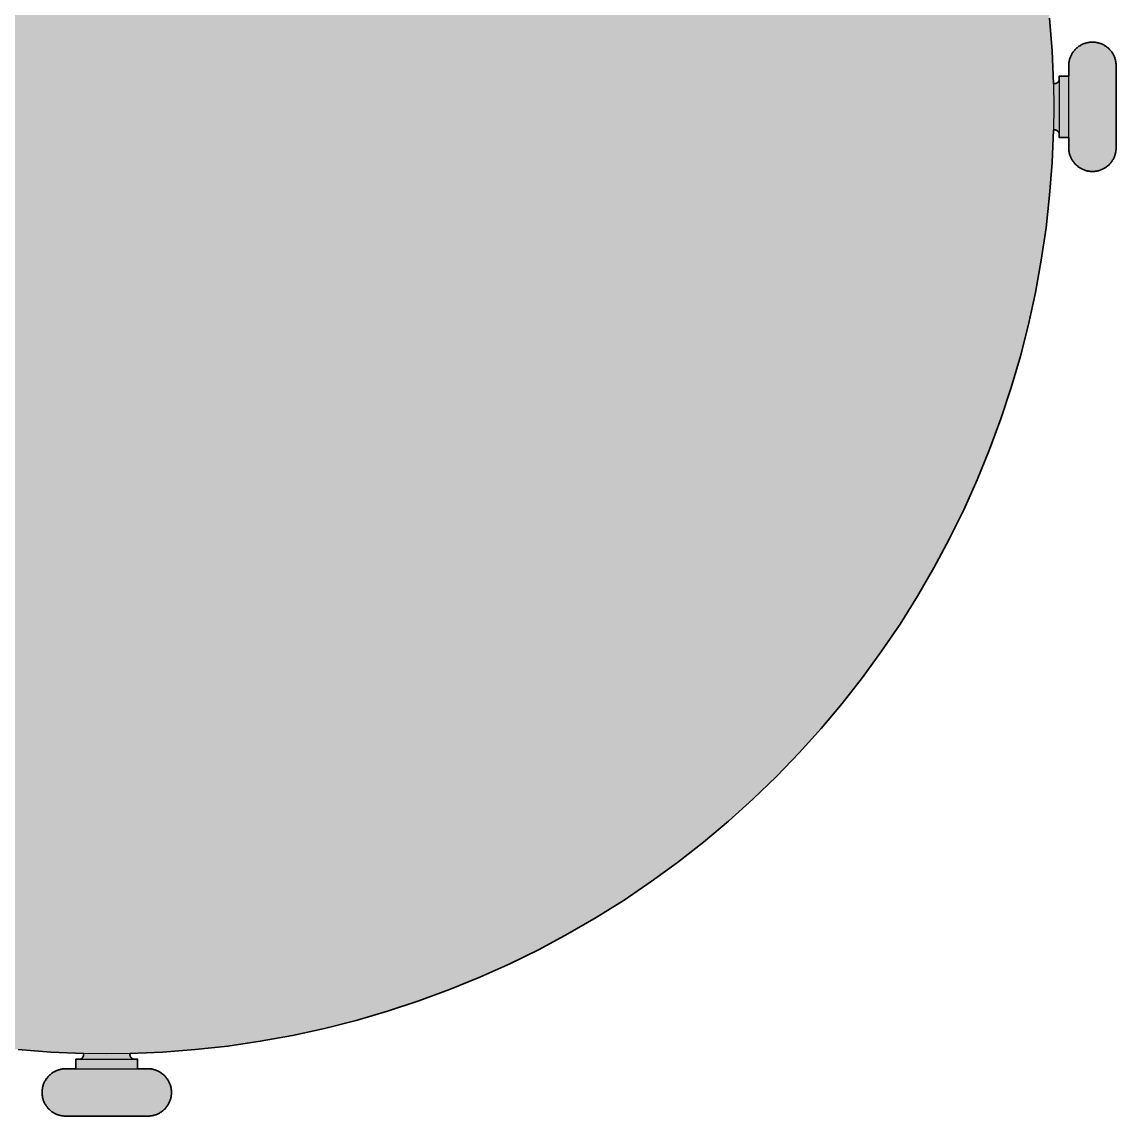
# Model space of a CAD drawing. Header units: millimetres. Extents: x 0 to 3114, y -272 to 1007.
# Drawn here: x 2420 to 3114, y -272 to 421 of the extents above; entities that cross this region are included whole.
import ezdxf

# ---------------------------------------------------------------- set-up
doc = ezdxf.new("R2010")
doc.units = ezdxf.units.MM
doc.layers.add('Blocks', color=7, linetype='Continuous')
doc.layers.add('Blocks$Fill', color=7, linetype='Continuous', true_color=0xffffff)
doc.layers.add('Blocks$Inner', color=7, linetype='Continuous', lineweight=25, true_color=0x007f00)
doc.layers.add('Blocks$Outline', color=7, linetype='Continuous', lineweight=35, true_color=0xff3f3f)

# ---------------------------------------------------------------- blocks, each defined once
blk = doc.blocks.new('Rey Dining Table Top')
at = {"layer": 'Blocks$Fill'}
blk.add_hatch(color=256, dxfattribs=at).paths.add_polyline_path([(30, 6.5), (29.99, -0.52), (29.96, -1.03), (29.92, -1.55), (29.86, -2.06), (29.78, -2.58), (29.68, -3.08), (29.56, -3.59), (29.43, -4.09), (29.28, -4.59), (29.11, -5.08), (28.93, -5.56), (28.73, -6.04), (28.51, -6.51), (28.28, -6.97), (28.03, -7.43), (27.77, -7.87), (27.49, -8.31), (27.2, -8.73), (26.89, -9.15), (26.56, -9.55), (26.23, -9.95), (25.88, -10.33), (25.51, -10.7), (25.14, -11.05), (24.75, -11.4), (24.35, -11.73), (23.94, -12.04), (23.52, -12.34), (23.09, -12.63), (22.65, -12.9), (22.2, -13.16), (21.74, -13.4), (21.27, -13.62), (20.8, -13.83), (20.32, -14.03), (19.83, -14.2), (19.34, -14.36), (18.84, -14.5), (18.34, -14.62), (17.83, -14.73), (17.32, -14.82), (16.81, -14.89), (16.29, -14.94), (15.78, -14.98), (15.26, -15), (14.74, -15), (14.22, -14.98), (13.71, -14.94), (13.19, -14.89), (12.68, -14.82), (12.17, -14.73), (11.66, -14.62), (11.16, -14.5), (10.66, -14.36), (10.17, -14.2), (9.68, -14.03), (9.2, -13.83), (8.73, -13.62), (8.26, -13.4), (7.8, -13.16), (7.35, -12.9), (6.91, -12.63), (6.48, -12.34), (6.06, -12.04), (5.65, -11.73), (5.25, -11.4), (4.86, -11.05), (4.49, -10.7), (4.12, -10.33), (3.77, -9.95), (3.44, -9.55), (3.11, -9.15), (2.8, -8.73), (2.51, -8.31), (2.23, -7.87), (1.97, -7.43), (1.72, -6.97), (1.49, -6.51), (1.27, -6.04), (1.07, -5.56), (0.89, -5.08), (0.72, -4.59), (0.57, -4.09), (0.44, -3.59), (0.32, -3.08), (0.22, -2.58), (0.14, -2.06), (0.08, -1.55), (0.04, -1.03), (0.01, -0.52), (0, 0), (0.01, 52.52), (0.04, 53.03), (0.08, 53.55), (0.14, 54.06), (0.22, 54.58), (0.32, 55.08), (0.44, 55.59), (0.57, 56.09), (0.72, 56.59), (0.89, 57.08), (1.07, 57.56), (1.27, 58.04), (1.49, 58.51), (1.72, 58.97), (1.97, 59.43), (2.23, 59.87), (2.51, 60.31), (2.8, 60.73), (3.11, 61.15), (3.44, 61.55), (3.77, 61.95), (4.12, 62.33), (4.49, 62.7), (4.86, 63.05), (5.25, 63.4), (5.65, 63.73), (6.06, 64.04), (6.48, 64.34), (6.91, 64.63), (7.35, 64.9), (7.8, 65.16), (8.26, 65.4), (8.73, 65.62), (9.2, 65.83), (9.68, 66.03), (10.17, 66.2), (10.66, 66.36), (11.16, 66.5), (11.66, 66.62), (12.17, 66.73), (12.68, 66.82), (13.19, 66.89), (13.71, 66.94), (14.22, 66.98), (14.74, 67), (15.26, 67), (15.78, 66.98), (16.29, 66.94), (16.81, 66.89), (17.32, 66.82), (17.83, 66.73), (18.34, 66.62), (18.84, 66.5), (19.34, 66.36), (19.83, 66.2), (20.32, 66.03), (20.8, 65.83), (21.27, 65.62), (21.74, 65.4), (22.2, 65.16), (22.65, 64.9), (23.09, 64.63), (23.52, 64.34), (23.94, 64.04), (24.35, 63.73), (24.75, 63.4), (25.14, 63.05), (25.51, 62.7), (25.88, 62.33), (26.23, 61.95), (26.56, 61.55), (26.89, 61.15), (27.2, 60.73), (27.49, 60.31), (27.77, 59.87), (28.03, 59.43), (28.28, 58.97), (28.51, 58.51), (28.73, 58.04), (28.93, 57.56), (29.11, 57.08), (29.28, 56.59), (29.43, 56.09), (29.56, 55.59), (29.68, 55.08), (29.78, 54.58), (29.86, 54.06), (29.92, 53.55), (29.96, 53.03), (29.99, 52.52), (30, 52), (30, 45.5), (36, 45.5), (36, 43.56), (36.02, 43.29), (36.04, 43.19), (36.06, 43.09), (36.08, 42.99), (36.1, 42.89), (36.13, 42.79), (36.16, 42.69), (36.2, 42.59), (36.24, 42.5), (36.28, 42.4), (36.33, 42.31), (36.37, 42.22), (36.42, 42.13), (36.48, 42.04), (36.54, 41.96), (36.6, 41.87), (36.66, 41.79), (36.73, 41.71), (36.79, 41.64), (36.87, 41.56), (36.94, 41.49), (37.02, 41.42), (37.09, 41.35), (37.18, 41.29), (37.26, 41.23), (37.34, 41.17), (37.43, 41.11), (37.52, 41.06), (37.61, 41.01), (37.7, 40.96), (37.8, 40.92), (37.89, 40.88), (37.99, 40.84), (38.09, 40.81), (38.18, 40.78), (38.28, 40.75), (38.39, 40.73), (38.49, 40.71), (38.59, 40.69), (38.69, 40.68), (38.79, 40.67), (39.68, 40.61), (42.12, 82.04), (44.42, 102.67), (47.43, 123.21), (51.14, 143.63), (55.56, 163.9), (60.68, 184.02), (66.49, 203.94), (72.99, 223.65), (80.17, 243.13), (88.01, 262.34), (96.51, 281.28), (105.67, 299.9), (115.46, 318.2), (125.88, 336.15), (136.91, 353.73), (148.55, 370.92), (160.77, 387.69), (173.57, 404.03), (186.92, 419.92), (200.82, 435.34), (215.24, 450.26), (230.16, 464.68), (245.58, 478.58), (261.47, 491.93), (277.81, 504.73), (294.58, 516.95), (311.77, 528.59), (329.35, 539.62), (347.3, 550.04), (365.6, 559.83), (384.22, 568.99), (403.16, 577.49), (422.37, 585.33), (441.85, 592.51), (461.56, 599.01), (481.48, 604.82), (501.59, 609.94), (521.87, 614.36), (542.29, 618.07), (562.83, 621.08), (583.46, 623.38), (604.15, 624.96), (624.89, 625.82), (624.82, 626.81), (624.8, 626.91), (624.79, 627.02), (624.77, 627.12), (624.74, 627.22), (624.72, 627.32), (624.69, 627.42), (624.65, 627.52), (624.62, 627.62), (624.57, 627.72), (624.53, 627.81), (624.48, 627.91), (624.43, 628), (624.38, 628.09), (624.32, 628.17), (624.26, 628.26), (624.2, 628.34), (624.13, 628.43), (624.06, 628.5), (623.99, 628.58), (623.92, 628.66), (623.84, 628.73), (623.76, 628.8), (623.68, 628.86), (623.6, 628.92), (623.51, 628.99), (623.42, 629.04), (623.33, 629.1), (623.24, 629.15), (623.15, 629.19), (623.05, 629.24), (622.96, 629.28), (622.86, 629.32), (622.76, 629.35), (622.66, 629.38), (622.56, 629.41), (622.46, 629.43), (622.35, 629.45), (622.25, 629.47), (622.15, 629.48), (622.04, 629.49), (621.94, 629.5), (621.83, 629.5), (620, 629.5), (620, 635.5), (612.98, 635.51), (612.47, 635.54), (611.95, 635.58), (611.44, 635.64), (610.92, 635.72), (610.42, 635.82), (609.91, 635.94), (609.41, 636.07), (608.91, 636.22), (608.42, 636.39), (607.94, 636.57), (607.46, 636.77), (606.99, 636.99), (606.53, 637.22), (606.07, 637.47), (605.63, 637.73), (605.19, 638.01), (604.77, 638.3), (604.35, 638.61), (603.95, 638.94), (603.55, 639.27), (603.17, 639.62), (602.8, 639.99), (602.45, 640.36), (602.1, 640.75), (601.77, 641.15), (601.46, 641.56), (601.16, 641.98), (600.87, 642.41), (600.6, 642.85), (600.34, 643.3), (600.1, 643.76), (599.88, 644.23), (599.67, 644.7), (599.47, 645.18), (599.3, 645.67), (599.14, 646.16), (599, 646.66), (598.88, 647.16), (598.77, 647.67), (598.68, 648.18), (598.61, 648.69), (598.56, 649.21), (598.52, 649.72), (598.5, 650.24), (598.5, 650.76), (598.52, 651.28), (598.56, 651.79), (598.61, 652.31), (598.68, 652.82), (598.77, 653.33), (598.88, 653.84), (599, 654.34), (599.14, 654.84), (599.3, 655.33), (599.47, 655.82), (599.67, 656.3), (599.88, 656.77), (600.1, 657.24), (600.34, 657.7), (600.6, 658.15), (600.87, 658.59), (601.16, 659.02), (601.46, 659.44), (601.77, 659.85), (602.1, 660.25), (602.45, 660.64), (602.8, 661.01), (603.17, 661.38), (603.55, 661.73), (603.95, 662.06), (604.35, 662.39), (604.77, 662.7), (605.19, 662.99), (605.63, 663.27), (606.07, 663.53), (606.53, 663.78), (606.99, 664.01), (607.46, 664.23), (607.94, 664.43), (608.42, 664.61), (608.91, 664.78), (609.41, 664.93), (609.91, 665.06), (610.42, 665.18), (610.92, 665.28), (611.44, 665.36), (611.95, 665.42), (612.47, 665.46), (612.98, 665.49), (613.5, 665.5), (666.02, 665.49), (666.53, 665.46), (667.05, 665.42), (667.56, 665.36), (668.08, 665.28), (668.58, 665.18), (669.09, 665.06), (669.59, 664.93), (670.09, 664.78), (670.58, 664.61), (671.06, 664.43), (671.54, 664.23), (672.01, 664.01), (672.47, 663.78), (672.93, 663.53), (673.37, 663.27), (673.81, 662.99), (674.23, 662.7), (674.65, 662.39), (675.05, 662.06), (675.45, 661.73), (675.83, 661.38), (676.2, 661.01), (676.55, 660.64), (676.9, 660.25), (677.23, 659.85), (677.54, 659.44), (677.84, 659.02), (678.13, 658.59), (678.4, 658.15), (678.66, 657.7), (678.9, 657.24), (679.12, 656.77), (679.33, 656.3), (679.53, 655.82), (679.7, 655.33), (679.86, 654.84), (680, 654.34), (680.12, 653.84), (680.23, 653.33), (680.32, 652.82), (680.39, 652.31), (680.44, 651.79), (680.48, 651.28), (680.5, 650.76), (680.5, 650.24), (680.48, 649.72), (680.44, 649.21), (680.39, 648.69), (680.32, 648.18), (680.23, 647.67), (680.12, 647.16), (680, 646.66), (679.86, 646.16), (679.7, 645.67), (679.53, 645.18), (679.33, 644.7), (679.12, 644.23), (678.9, 643.76), (678.66, 643.3), (678.4, 642.85), (678.13, 642.41), (677.84, 641.98), (677.54, 641.56), (677.23, 641.15), (676.9, 640.75), (676.55, 640.36), (676.2, 639.99), (675.83, 639.62), (675.45, 639.27), (675.05, 638.94), (674.65, 638.61), (674.23, 638.3), (673.81, 638.01), (673.37, 637.73), (672.93, 637.47), (672.47, 637.22), (672.01, 636.99), (671.54, 636.77), (671.06, 636.57), (670.58, 636.39), (670.09, 636.22), (669.59, 636.07), (669.09, 635.94), (668.58, 635.82), (668.08, 635.72), (667.56, 635.64), (667.05, 635.58), (666.53, 635.54), (666.02, 635.51), (665.5, 635.5), (659, 635.5), (659, 629.5), (657.17, 629.5), (657.06, 629.5), (656.96, 629.49), (656.85, 629.48), (656.75, 629.47), (656.65, 629.45), (656.54, 629.43), (656.44, 629.41), (656.34, 629.38), (656.24, 629.35), (656.14, 629.32), (656.04, 629.28), (655.95, 629.24), (655.85, 629.19), (655.76, 629.15), (655.67, 629.1), (655.58, 629.04), (655.49, 628.99), (655.4, 628.92), (655.32, 628.86), (655.24, 628.8), (655.16, 628.73), (655.08, 628.66), (655.01, 628.58), (654.94, 628.5), (654.87, 628.43), (654.8, 628.34), (654.74, 628.26), (654.68, 628.17), (654.62, 628.09), (654.57, 628), (654.52, 627.91), (654.47, 627.81), (654.43, 627.72), (654.38, 627.62), (654.35, 627.52), (654.31, 627.42), (654.28, 627.32), (654.26, 627.22), (654.23, 627.12), (654.21, 627.02), (654.2, 626.91), (654.18, 626.81), (654.17, 626.69), (654.11, 625.82), (674.85, 624.96), (695.55, 623.38), (716.17, 621.08), (736.71, 618.07), (757.13, 614.36), (777.41, 609.94), (797.52, 604.82), (817.44, 599.01), (837.16, 592.51), (856.63, 585.33), (875.85, 577.49), (894.78, 568.99), (913.4, 559.83), (931.7, 550.04), (949.65, 539.62), (967.23, 528.59), (984.42, 516.95), (1001.19, 504.73), (1017.53, 491.93), (1033.42, 478.58), (1048.84, 464.68), (1063.76, 450.26), (1078.18, 435.34), (1092.08, 419.92), (1105.43, 404.03), (1118.23, 387.69), (1130.45, 370.92), (1142.09, 353.73), (1153.12, 336.15), (1163.54, 318.2), (1173.33, 299.9), (1182.49, 281.28), (1190.99, 262.34), (1198.83, 243.13), (1206.01, 223.65), (1212.51, 203.94), (1218.32, 184.02), (1223.44, 163.9), (1227.86, 143.63), (1231.57, 123.21), (1234.58, 102.67), (1236.88, 82.04), (1238.46, 61.35), (1239.32, 40.61), (1240.31, 40.68), (1240.41, 40.7), (1240.52, 40.71), (1240.62, 40.73), (1240.72, 40.75), (1240.82, 40.78), (1240.92, 40.81), (1241.02, 40.85), (1241.12, 40.88), (1241.21, 40.92), (1241.31, 40.97), (1241.4, 41.01), (1241.49, 41.06), (1241.58, 41.12), (1241.67, 41.17), (1241.75, 41.23), (1241.84, 41.3), (1241.92, 41.36), (1242, 41.43), (1242.07, 41.5), (1242.15, 41.57), (1242.22, 41.65), (1242.29, 41.73), (1242.35, 41.81), (1242.42, 41.89), (1242.48, 41.98), (1242.53, 42.06), (1242.59, 42.15), (1242.64, 42.24), (1242.69, 42.34), (1242.73, 42.43), (1242.77, 42.53), (1242.81, 42.62), (1242.85, 42.72), (1242.88, 42.82), (1242.91, 42.92), (1242.93, 43.02), (1242.95, 43.13), (1242.97, 43.23), (1242.98, 43.33), (1242.99, 43.44), (1243, 43.58), (1243, 45.5), (1249, 45.5), (1249.01, 52.52), (1249.04, 53.03), (1249.08, 53.55), (1249.14, 54.06), (1249.22, 54.58), (1249.32, 55.08), (1249.44, 55.59), (1249.57, 56.09), (1249.72, 56.59), (1249.89, 57.08), (1250.07, 57.56), (1250.27, 58.04), (1250.49, 58.51), (1250.72, 58.97), (1250.97, 59.43), (1251.23, 59.87), (1251.51, 60.31), (1251.8, 60.73), (1252.11, 61.15), (1252.44, 61.55), (1252.77, 61.95), (1253.12, 62.33), (1253.49, 62.7), (1253.86, 63.05), (1254.25, 63.4), (1254.65, 63.73), (1255.06, 64.04), (1255.48, 64.34), (1255.91, 64.63), (1256.35, 64.9), (1256.8, 65.16), (1257.26, 65.4), (1257.73, 65.62), (1258.2, 65.83), (1258.68, 66.03), (1259.17, 66.2), (1259.66, 66.36), (1260.16, 66.5), (1260.66, 66.62), (1261.17, 66.73), (1261.68, 66.82), (1262.19, 66.89), (1262.71, 66.94), (1263.22, 66.98), (1263.74, 67), (1264.26, 67), (1264.78, 66.98), (1265.29, 66.94), (1265.81, 66.89), (1266.32, 66.82), (1266.83, 66.73), (1267.34, 66.62), (1267.84, 66.5), (1268.34, 66.36), (1268.83, 66.2), (1269.32, 66.03), (1269.8, 65.83), (1270.27, 65.62), (1270.74, 65.4), (1271.2, 65.16), (1271.65, 64.9), (1272.09, 64.63), (1272.52, 64.34), (1272.94, 64.04), (1273.35, 63.73), (1273.75, 63.4), (1274.14, 63.05), (1274.51, 62.7), (1274.88, 62.33), (1275.23, 61.95), (1275.56, 61.55), (1275.89, 61.15), (1276.2, 60.73), (1276.49, 60.31), (1276.77, 59.87), (1277.03, 59.43), (1277.28, 58.97), (1277.51, 58.51), (1277.73, 58.04), (1277.93, 57.56), (1278.11, 57.08), (1278.28, 56.59), (1278.43, 56.09), (1278.56, 55.59), (1278.68, 55.08), (1278.78, 54.58), (1278.86, 54.06), (1278.92, 53.55), (1278.96, 53.03), (1278.99, 52.52), (1279, 52), (1278.99, -0.52), (1278.96, -1.03), (1278.92, -1.55), (1278.86, -2.06), (1278.78, -2.58), (1278.68, -3.08), (1278.56, -3.59), (1278.43, -4.09), (1278.28, -4.59), (1278.11, -5.08), (1277.93, -5.56), (1277.73, -6.04), (1277.51, -6.51), (1277.28, -6.97), (1277.03, -7.43), (1276.77, -7.87), (1276.49, -8.31), (1276.2, -8.73), (1275.89, -9.15), (1275.56, -9.55), (1275.23, -9.95), (1274.88, -10.33), (1274.51, -10.7), (1274.14, -11.05), (1273.75, -11.4), (1273.35, -11.73), (1272.94, -12.04), (1272.52, -12.34), (1272.09, -12.63), (1271.65, -12.9), (1271.2, -13.16), (1270.74, -13.4), (1270.27, -13.62), (1269.8, -13.83), (1269.32, -14.03), (1268.83, -14.2), (1268.34, -14.36), (1267.84, -14.5), (1267.34, -14.62), (1266.83, -14.73), (1266.32, -14.82), (1265.81, -14.89), (1265.29, -14.94), (1264.78, -14.98), (1264.26, -15), (1263.74, -15), (1263.22, -14.98), (1262.71, -14.94), (1262.19, -14.89), (1261.68, -14.82), (1261.17, -14.73), (1260.66, -14.62), (1260.16, -14.5), (1259.66, -14.36), (1259.17, -14.2), (1258.68, -14.03), (1258.2, -13.83), (1257.73, -13.62), (1257.26, -13.4), (1256.8, -13.16), (1256.35, -12.9), (1255.91, -12.63), (1255.48, -12.34), (1255.06, -12.04), (1254.65, -11.73), (1254.25, -11.4), (1253.86, -11.05), (1253.49, -10.7), (1253.12, -10.33), (1252.77, -9.95), (1252.44, -9.55), (1252.11, -9.15), (1251.8, -8.73), (1251.51, -8.31), (1251.23, -7.87), (1250.97, -7.43), (1250.72, -6.97), (1250.49, -6.51), (1250.27, -6.04), (1250.07, -5.56), (1249.89, -5.08), (1249.72, -4.59), (1249.57, -4.09), (1249.44, -3.59), (1249.32, -3.08), (1249.22, -2.58), (1249.14, -2.06), (1249.08, -1.55), (1249.04, -1.03), (1249.01, -0.52), (1249, 0), (1249, 6.5), (1243, 6.5), (1243, 8.44), (1242.98, 8.71), (1242.96, 8.81), (1242.94, 8.91), (1242.92, 9.01), (1242.9, 9.11), (1242.87, 9.21), (1242.84, 9.31), (1242.8, 9.41), (1242.76, 9.5), (1242.72, 9.6), (1242.67, 9.69), (1242.63, 9.78), (1242.57, 9.87), (1242.52, 9.96), (1242.46, 10.04), (1242.4, 10.13), (1242.34, 10.21), (1242.27, 10.29), (1242.2, 10.37), (1242.13, 10.44), (1242.06, 10.51), (1241.98, 10.58), (1241.9, 10.65), (1241.82, 10.71), (1241.74, 10.77), (1241.66, 10.83), (1241.57, 10.89), (1241.48, 10.94), (1241.39, 10.99), (1241.3, 11.04), (1241.2, 11.08), (1241.11, 11.12), (1241.01, 11.16), (1240.91, 11.19), (1240.82, 11.22), (1240.72, 11.25), (1240.61, 11.27), (1240.51, 11.29), (1240.41, 11.31), (1240.31, 11.32), (1240.21, 11.33), (1239.32, 11.39), (1236.88, -30.04), (1234.58, -50.67), (1231.57, -71.21), (1227.86, -91.63), (1223.44, -111.9), (1218.32, -132.02), (1212.51, -151.94), (1206.01, -171.65), (1198.83, -191.13), (1190.99, -210.34), (1182.49, -229.28), (1173.33, -247.9), (1163.54, -266.2), (1153.12, -284.15), (1142.09, -301.73), (1130.45, -318.92), (1118.23, -335.69), (1105.43, -352.03), (1092.08, -367.92), (1078.18, -383.34), (1063.76, -398.26), (1048.84, -412.68), (1033.42, -426.58), (1017.53, -439.93), (1001.19, -452.73), (984.42, -464.95), (967.23, -476.59), (949.65, -487.62), (931.7, -498.04), (913.4, -507.83), (894.78, -516.99), (875.84, -525.49), (856.63, -533.33), (837.15, -540.51), (817.44, -547.01), (797.52, -552.82), (777.41, -557.94), (757.13, -562.36), (736.71, -566.07), (716.17, -569.08), (695.54, -571.38), (674.85, -572.96), (654.11, -573.82), (654.11, -573.82), (654.18, -574.81), (654.2, -574.91), (654.21, -575.02), (654.23, -575.12), (654.26, -575.22), (654.28, -575.32), (654.31, -575.42), (654.35, -575.52), (654.38, -575.62), (654.43, -575.72), (654.47, -575.81), (654.52, -575.91), (654.57, -576), (654.62, -576.09), (654.68, -576.17), (654.74, -576.26), (654.8, -576.34), (654.87, -576.43), (654.94, -576.5), (655.01, -576.58), (655.08, -576.66), (655.16, -576.73), (655.24, -576.8), (655.32, -576.86), (655.4, -576.92), (655.49, -576.99), (655.58, -577.04), (655.67, -577.1), (655.76, -577.15), (655.85, -577.19), (655.95, -577.24), (656.04, -577.28), (656.14, -577.32), (656.24, -577.35), (656.34, -577.38), (656.44, -577.41), (656.54, -577.43), (656.65, -577.45), (656.75, -577.47), (656.85, -577.48), (656.96, -577.49), (657.06, -577.5), (657.17, -577.5), (659, -577.5), (659, -583.5), (665.5, -583.5), (666.02, -583.51), (666.53, -583.54), (667.05, -583.58), (667.56, -583.64), (668.08, -583.72), (668.58, -583.82), (669.09, -583.94), (669.59, -584.07), (670.09, -584.22), (670.58, -584.39), (671.06, -584.57), (671.54, -584.77), (672.01, -584.99), (672.47, -585.22), (672.93, -585.47), (673.37, -585.73), (673.81, -586.01), (674.23, -586.3), (674.65, -586.61), (675.05, -586.94), (675.45, -587.27), (675.83, -587.62), (676.2, -587.99), (676.55, -588.36), (676.9, -588.75), (677.23, -589.15), (677.54, -589.56), (677.84, -589.98), (678.13, -590.41), (678.4, -590.85), (678.66, -591.3), (678.9, -591.76), (679.12, -592.23), (679.33, -592.7), (679.53, -593.18), (679.7, -593.67), (679.86, -594.16), (680, -594.66), (680.12, -595.16), (680.23, -595.67), (680.32, -596.18), (680.39, -596.69), (680.44, -597.21), (680.48, -597.72), (680.5, -598.24), (680.5, -598.76), (680.48, -599.28), (680.44, -599.79), (680.39, -600.31), (680.32, -600.82), (680.23, -601.33), (680.12, -601.84), (680, -602.34), (679.86, -602.84), (679.7, -603.33), (679.53, -603.82), (679.33, -604.3), (679.12, -604.77), (678.9, -605.24), (678.66, -605.7), (678.4, -606.15), (678.13, -606.59), (677.84, -607.02), (677.54, -607.44), (677.23, -607.85), (676.9, -608.25), (676.55, -608.64), (676.2, -609.01), (675.83, -609.38), (675.45, -609.73), (675.05, -610.06), (674.65, -610.39), (674.23, -610.7), (673.81, -610.99), (673.37, -611.27), (672.93, -611.53), (672.47, -611.78), (672.01, -612.01), (671.54, -612.23), (671.06, -612.43), (670.58, -612.61), (670.09, -612.78), (669.59, -612.93), (669.09, -613.06), (668.58, -613.18), (668.08, -613.28), (667.56, -613.36), (667.05, -613.42), (666.53, -613.46), (666.02, -613.49), (665.5, -613.5), (612.98, -613.49), (612.47, -613.46), (611.95, -613.42), (611.44, -613.36), (610.92, -613.28), (610.42, -613.18), (609.91, -613.06), (609.41, -612.93), (608.91, -612.78), (608.42, -612.61), (607.94, -612.43), (607.46, -612.23), (606.99, -612.01), (606.53, -611.78), (606.07, -611.53), (605.63, -611.27), (605.19, -610.99), (604.77, -610.7), (604.35, -610.39), (603.95, -610.06), (603.55, -609.73), (603.17, -609.38), (602.8, -609.01), (602.45, -608.64), (602.1, -608.25), (601.77, -607.85), (601.46, -607.44), (601.16, -607.02), (600.87, -606.59), (600.6, -606.15), (600.34, -605.7), (600.1, -605.24), (599.88, -604.77), (599.67, -604.3), (599.47, -603.82), (599.3, -603.33), (599.14, -602.84), (599, -602.34), (598.88, -601.84), (598.77, -601.33), (598.68, -600.82), (598.61, -600.31), (598.56, -599.79), (598.52, -599.28), (598.5, -598.76), (598.5, -598.24), (598.52, -597.72), (598.56, -597.21), (598.61, -596.69), (598.68, -596.18), (598.77, -595.67), (598.88, -595.16), (599, -594.66), (599.14, -594.16), (599.3, -593.67), (599.47, -593.18), (599.67, -592.7), (599.88, -592.23), (600.1, -591.76), (600.34, -591.3), (600.6, -590.85), (600.87, -590.41), (601.16, -589.98), (601.46, -589.56), (601.77, -589.15), (602.1, -588.75), (602.45, -588.36), (602.8, -587.99), (603.17, -587.62), (603.55, -587.27), (603.95, -586.94), (604.35, -586.61), (604.77, -586.3), (605.19, -586.01), (605.63, -585.73), (606.07, -585.47), (606.53, -585.22), (606.99, -584.99), (607.46, -584.77), (607.94, -584.57), (608.42, -584.39), (608.91, -584.22), (609.41, -584.07), (609.91, -583.94), (610.42, -583.82), (610.92, -583.72), (611.44, -583.64), (611.95, -583.58), (612.47, -583.54), (612.98, -583.51), (613.5, -583.5), (620, -583.5), (620, -577.5), (621.83, -577.5), (621.94, -577.5), (622.04, -577.49), (622.15, -577.48), (622.25, -577.47), (622.35, -577.45), (622.46, -577.43), (622.56, -577.41), (622.66, -577.38), (622.76, -577.35), (622.86, -577.32), (622.96, -577.28), (623.05, -577.24), (623.15, -577.19), (623.24, -577.15), (623.33, -577.1), (623.42, -577.04), (623.51, -576.99), (623.6, -576.92), (623.68, -576.86), (623.76, -576.8), (623.84, -576.73), (623.92, -576.66), (623.99, -576.58), (624.06, -576.5), (624.13, -576.43), (624.2, -576.34), (624.26, -576.26), (624.32, -576.17), (624.38, -576.09), (624.43, -576), (624.48, -575.91), (624.53, -575.81), (624.57, -575.72), (624.62, -575.62), (624.65, -575.52), (624.69, -575.42), (624.72, -575.32), (624.74, -575.22), (624.77, -575.12), (624.79, -575.02), (624.8, -574.91), (624.82, -574.81), (624.83, -574.71), (624.89, -573.82), (583.46, -571.38), (562.83, -569.08), (542.29, -566.07), (521.87, -562.36), (501.6, -557.94), (481.48, -552.82), (461.56, -547.01), (441.85, -540.51), (422.37, -533.33), (403.16, -525.49), (384.22, -516.99), (365.6, -507.83), (347.3, -498.04), (329.35, -487.62), (311.77, -476.59), (294.58, -464.95), (277.81, -452.73), (261.47, -439.93), (245.58, -426.58), (230.16, -412.68), (215.24, -398.26), (200.82, -383.34), (186.92, -367.92), (173.57, -352.03), (160.77, -335.69), (148.55, -318.92), (136.91, -301.73), (125.88, -284.15), (115.46, -266.2), (105.67, -247.9), (96.51, -229.28), (88.01, -210.34), (80.17, -191.13), (72.99, -171.65), (66.49, -151.94), (60.68, -132.02), (55.56, -111.91), (51.14, -91.63), (47.43, -71.21), (44.42, -50.67), (42.12, -30.04), (40.54, -9.35), (39.68, 11.39), (38.69, 11.32), (38.59, 11.3), (38.48, 11.29), (38.38, 11.27), (38.28, 11.25), (38.18, 11.22), (38.08, 11.19), (37.98, 11.15), (37.88, 11.12), (37.79, 11.08), (37.69, 11.03), (37.6, 10.98), (37.51, 10.93), (37.42, 10.88), (37.33, 10.82), (37.25, 10.76), (37.16, 10.7), (37.08, 10.64), (37, 10.57), (36.92, 10.5), (36.85, 10.42), (36.78, 10.35), (36.71, 10.27), (36.64, 10.19), (36.58, 10.11), (36.52, 10.02), (36.46, 9.93), (36.41, 9.84), (36.36, 9.75), (36.31, 9.66), (36.27, 9.57), (36.23, 9.47), (36.19, 9.37), (36.15, 9.27), (36.12, 9.17), (36.09, 9.07), (36.07, 8.97), (36.05, 8.87), (36.03, 8.77), (36.02, 8.66), (36.01, 8.56), (36, 8.41), (36, 6.5)], flags=0)
at = {"layer": 'Blocks$Inner'}
for p, q in [((1242.99, 43.44), (1243, 43.58)), ((1243, 8.44), (1242.99, 8.6)), ((624.83, -574.7), (624.89, -573.82)), ((654.11, -573.82), (654.17, -574.69)), ((620, -583.5), (620, -577.5))]:
    blk.add_line(p, q, dxfattribs=at)
for points in [[(1240.2, 40.67), (1240.19, 40.67), (1239.32, 40.61), (1239.5, 26), (1239.32, 11.39), (1238.46, -9.35), (1236.88, -30.04), (1234.58, -50.67), (1231.57, -71.21), (1227.86, -91.63), (1223.44, -111.9), (1218.32, -132.02), (1212.51, -151.94), (1206.01, -171.65), (1198.83, -191.13), (1190.99, -210.34), (1182.49, -229.28), (1173.33, -247.9), (1163.54, -266.2), (1153.12, -284.15), (1142.09, -301.73), (1130.45, -318.92), (1118.23, -335.69), (1105.43, -352.03), (1092.08, -367.92), (1078.18, -383.34), (1063.76, -398.26), (1048.84, -412.68), (1033.42, -426.58), (1017.53, -439.93), (1001.19, -452.73), (984.42, -464.95), (967.23, -476.59), (949.65, -487.62), (931.7, -498.04), (913.4, -507.83), (894.78, -516.99), (875.84, -525.49), (856.63, -533.33), (837.15, -540.51), (817.44, -547.01), (797.52, -552.82), (777.41, -557.94), (757.13, -562.36), (736.71, -566.07), (716.17, -569.08), (695.54, -571.38), (674.85, -572.96), (654.11, -573.82), (639.5, -574), (624.89, -573.82), (604.15, -572.96), (583.46, -571.38)], [(1236.88, 82.04), (1238.46, 61.35), (1239.32, 40.61)], [(1239.32, 40.61), (1240.21, 40.67), (1240.31, 40.68), (1240.41, 40.7), (1240.52, 40.71), (1240.62, 40.73), (1240.72, 40.75), (1240.82, 40.78), (1240.92, 40.81), (1241.02, 40.85), (1241.12, 40.88), (1241.21, 40.92), (1241.31, 40.97), (1241.4, 41.01), (1241.49, 41.06), (1241.58, 41.12), (1241.67, 41.17), (1241.75, 41.23), (1241.84, 41.3), (1241.92, 41.36), (1242, 41.43), (1242.07, 41.5), (1242.15, 41.57), (1242.22, 41.65), (1242.29, 41.73), (1242.35, 41.81), (1242.42, 41.89), (1242.48, 41.98), (1242.53, 42.06), (1242.59, 42.15), (1242.64, 42.24), (1242.69, 42.34), (1242.73, 42.43), (1242.77, 42.53), (1242.81, 42.62), (1242.85, 42.72), (1242.88, 42.82), (1242.91, 42.92), (1242.93, 43.02), (1242.95, 43.13), (1242.97, 43.23), (1242.98, 43.33), (1242.99, 43.44)], [(1249, 45.5), (1243, 45.5), (1243, 43.54), (1243, 8.5), (1243, 6.5), (1249, 6.5)], [(1242.99, 8.6), (1242.98, 8.71), (1242.96, 8.81), (1242.94, 8.91), (1242.92, 9.01), (1242.9, 9.11), (1242.87, 9.21), (1242.84, 9.31), (1242.8, 9.41), (1242.76, 9.5), (1242.72, 9.6), (1242.67, 9.69), (1242.63, 9.78), (1242.57, 9.87), (1242.52, 9.96), (1242.46, 10.04), (1242.4, 10.13), (1242.34, 10.21), (1242.27, 10.29), (1242.2, 10.37), (1242.13, 10.44), (1242.06, 10.51), (1241.98, 10.58), (1241.9, 10.65), (1241.82, 10.71), (1241.74, 10.77), (1241.66, 10.83), (1241.57, 10.89), (1241.48, 10.94), (1241.39, 10.99), (1241.3, 11.04), (1241.2, 11.08), (1241.11, 11.12), (1241.01, 11.16), (1240.91, 11.19), (1240.82, 11.22), (1240.72, 11.25), (1240.61, 11.27), (1240.51, 11.29), (1240.41, 11.31), (1240.31, 11.32), (1240.21, 11.33), (1239.32, 11.39)], [(1239.33, 11.39), (1240.19, 11.33), (1240.2, 11.33)], [(620, -577.5), (621.83, -577.5), (621.94, -577.5), (622.04, -577.49), (622.15, -577.48), (622.25, -577.47), (622.35, -577.45), (622.46, -577.43), (622.56, -577.41), (622.66, -577.38), (622.76, -577.35), (622.86, -577.32), (622.96, -577.28), (623.05, -577.24), (623.15, -577.19), (623.24, -577.15), (623.33, -577.1), (623.42, -577.04), (623.51, -576.99), (623.6, -576.92), (623.68, -576.86), (623.76, -576.8), (623.84, -576.73), (623.92, -576.66), (623.99, -576.58), (624.06, -576.5), (624.13, -576.43), (624.2, -576.34), (624.26, -576.26), (624.32, -576.17), (624.38, -576.09), (624.43, -576), (624.48, -575.91), (624.53, -575.81), (624.57, -575.72), (624.62, -575.62), (624.65, -575.52), (624.69, -575.42), (624.72, -575.32), (624.74, -575.22), (624.77, -575.12), (624.79, -575.02), (624.8, -574.91), (624.82, -574.81), (624.83, -574.71), (624.83, -574.7)], [(654.17, -574.69), (654.17, -574.71), (654.18, -574.81), (654.2, -574.91), (654.21, -575.02), (654.23, -575.12), (654.26, -575.22), (654.28, -575.32), (654.31, -575.42), (654.35, -575.52), (654.38, -575.62), (654.43, -575.72), (654.47, -575.81), (654.52, -575.91), (654.57, -576), (654.62, -576.09), (654.68, -576.17), (654.74, -576.26), (654.8, -576.34), (654.87, -576.43), (654.94, -576.5), (655.01, -576.58), (655.08, -576.66), (655.16, -576.73), (655.24, -576.8), (655.32, -576.86), (655.4, -576.92), (655.49, -576.99), (655.58, -577.04), (655.67, -577.1), (655.76, -577.15), (655.85, -577.19), (655.95, -577.24), (656.04, -577.28), (656.14, -577.32), (656.24, -577.35), (656.34, -577.38), (656.44, -577.41), (656.54, -577.43), (656.65, -577.45), (656.75, -577.47), (656.85, -577.48), (656.96, -577.49), (657.06, -577.5), (657.17, -577.5)], [(621.83, -577.5), (657.17, -577.5), (659, -577.5), (659, -583.5), (665.5, -583.5), (666.02, -583.51), (666.53, -583.54), (667.05, -583.58), (667.56, -583.64), (668.08, -583.72), (668.58, -583.82), (669.09, -583.94), (669.59, -584.07), (670.09, -584.22), (670.58, -584.39), (671.06, -584.57), (671.54, -584.77), (672.01, -584.99), (672.47, -585.22), (672.93, -585.47), (673.37, -585.73), (673.81, -586.01), (674.23, -586.3), (674.65, -586.61), (675.05, -586.94), (675.45, -587.27), (675.83, -587.62), (676.2, -587.99), (676.55, -588.36), (676.9, -588.75), (677.23, -589.15), (677.54, -589.56), (677.84, -589.98), (678.13, -590.41), (678.4, -590.85), (678.66, -591.3), (678.9, -591.76), (679.12, -592.23), (679.33, -592.7), (679.53, -593.18), (679.7, -593.67), (679.86, -594.16), (680, -594.66), (680.12, -595.16), (680.23, -595.67), (680.32, -596.18), (680.39, -596.69), (680.44, -597.21), (680.48, -597.72), (680.5, -598.24), (680.5, -598.76), (680.48, -599.28), (680.44, -599.79), (680.39, -600.31), (680.32, -600.82), (680.23, -601.33), (680.12, -601.84), (680, -602.34), (679.86, -602.84), (679.7, -603.33), (679.53, -603.82), (679.33, -604.3), (679.12, -604.77), (678.9, -605.24), (678.66, -605.7), (678.4, -606.15), (678.13, -606.59), (677.84, -607.02), (677.54, -607.44), (677.23, -607.85), (676.9, -608.25), (676.55, -608.64), (676.2, -609.01), (675.83, -609.38), (675.45, -609.73), (675.05, -610.06), (674.65, -610.39), (674.23, -610.7), (673.81, -610.99), (673.37, -611.27), (672.93, -611.53), (672.47, -611.78), (672.01, -612.01), (671.54, -612.23), (671.06, -612.43), (670.58, -612.61), (670.09, -612.78), (669.59, -612.93), (669.09, -613.06), (668.58, -613.18), (668.08, -613.28), (667.56, -613.36), (667.05, -613.42), (666.53, -613.46), (666.02, -613.49), (665.5, -613.5), (613.5, -613.5), (612.98, -613.49), (612.47, -613.46), (611.95, -613.42), (611.44, -613.36), (610.92, -613.28), (610.42, -613.18), (609.91, -613.06), (609.41, -612.93), (608.91, -612.78), (608.42, -612.61), (607.94, -612.43), (607.46, -612.23), (606.99, -612.01), (606.53, -611.78), (606.07, -611.53), (605.63, -611.27), (605.19, -610.99), (604.77, -610.7), (604.35, -610.39), (603.95, -610.06), (603.55, -609.73), (603.17, -609.38), (602.8, -609.01), (602.45, -608.64), (602.1, -608.25), (601.77, -607.85), (601.46, -607.44), (601.16, -607.02), (600.87, -606.59), (600.6, -606.15), (600.34, -605.7), (600.1, -605.24), (599.88, -604.77), (599.67, -604.3), (599.47, -603.82), (599.3, -603.33), (599.14, -602.84), (599, -602.34), (598.88, -601.84), (598.77, -601.33), (598.68, -600.82), (598.61, -600.31), (598.56, -599.79), (598.52, -599.28), (598.5, -598.76), (598.5, -598.24), (598.52, -597.72), (598.56, -597.21), (598.61, -596.69), (598.68, -596.18), (598.77, -595.67), (598.88, -595.16), (599, -594.66), (599.14, -594.16), (599.3, -593.67), (599.47, -593.18), (599.67, -592.7), (599.88, -592.23), (600.1, -591.76), (600.34, -591.3), (600.6, -590.85), (600.87, -590.41), (601.16, -589.98), (601.46, -589.56), (601.77, -589.15), (602.1, -588.75), (602.45, -588.36), (602.8, -587.99), (603.17, -587.62), (603.55, -587.27), (603.95, -586.94), (604.35, -586.61), (604.77, -586.3), (605.19, -586.01), (605.63, -585.73), (606.07, -585.47), (606.53, -585.22), (606.99, -584.99), (607.46, -584.77), (607.94, -584.57), (608.42, -584.39), (608.91, -584.22), (609.41, -584.07), (609.91, -583.94), (610.42, -583.82), (610.92, -583.72), (611.44, -583.64), (611.95, -583.58), (612.47, -583.54), (612.98, -583.51), (613.5, -583.5), (620, -583.5), (659, -583.5)]]:
    blk.add_lwpolyline(points, dxfattribs=at)
blk.add_lwpolyline([(1249, 6.5), (1249, 45.5), (1249, 52), (1249.01, 52.52), (1249.04, 53.03), (1249.08, 53.55), (1249.14, 54.06), (1249.22, 54.58), (1249.32, 55.08), (1249.44, 55.59), (1249.57, 56.09), (1249.72, 56.59), (1249.89, 57.08), (1250.07, 57.56), (1250.27, 58.04), (1250.49, 58.51), (1250.72, 58.97), (1250.97, 59.43), (1251.23, 59.87), (1251.51, 60.31), (1251.8, 60.73), (1252.11, 61.15), (1252.44, 61.55), (1252.77, 61.95), (1253.12, 62.33), (1253.49, 62.7), (1253.86, 63.05), (1254.25, 63.4), (1254.65, 63.73), (1255.06, 64.04), (1255.48, 64.34), (1255.91, 64.63), (1256.35, 64.9), (1256.8, 65.16), (1257.26, 65.4), (1257.73, 65.62), (1258.2, 65.83), (1258.68, 66.03), (1259.17, 66.2), (1259.66, 66.36), (1260.16, 66.5), (1260.66, 66.62), (1261.17, 66.73), (1261.68, 66.82), (1262.19, 66.89), (1262.71, 66.94), (1263.22, 66.98), (1263.74, 67), (1264.26, 67), (1264.78, 66.98), (1265.29, 66.94), (1265.81, 66.89), (1266.32, 66.82), (1266.83, 66.73), (1267.34, 66.62), (1267.84, 66.5), (1268.34, 66.36), (1268.83, 66.2), (1269.32, 66.03), (1269.8, 65.83), (1270.27, 65.62), (1270.74, 65.4), (1271.2, 65.16), (1271.65, 64.9), (1272.09, 64.63), (1272.52, 64.34), (1272.94, 64.04), (1273.35, 63.73), (1273.75, 63.4), (1274.14, 63.05), (1274.51, 62.7), (1274.88, 62.33), (1275.23, 61.95), (1275.56, 61.55), (1275.89, 61.15), (1276.2, 60.73), (1276.49, 60.31), (1276.77, 59.87), (1277.03, 59.43), (1277.28, 58.97), (1277.51, 58.51), (1277.73, 58.04), (1277.93, 57.56), (1278.11, 57.08), (1278.28, 56.59), (1278.43, 56.09), (1278.56, 55.59), (1278.68, 55.08), (1278.78, 54.58), (1278.86, 54.06), (1278.92, 53.55), (1278.96, 53.03), (1278.99, 52.52), (1279, 52), (1279, 0), (1278.99, -0.52), (1278.96, -1.03), (1278.92, -1.55), (1278.86, -2.06), (1278.78, -2.58), (1278.68, -3.08), (1278.56, -3.59), (1278.43, -4.09), (1278.28, -4.59), (1278.11, -5.08), (1277.93, -5.56), (1277.73, -6.04), (1277.51, -6.51), (1277.28, -6.97), (1277.03, -7.43), (1276.77, -7.87), (1276.49, -8.31), (1276.2, -8.73), (1275.89, -9.15), (1275.56, -9.55), (1275.23, -9.95), (1274.88, -10.33), (1274.51, -10.7), (1274.14, -11.05), (1273.75, -11.4), (1273.35, -11.73), (1272.94, -12.04), (1272.52, -12.34), (1272.09, -12.63), (1271.65, -12.9), (1271.2, -13.16), (1270.74, -13.4), (1270.27, -13.62), (1269.8, -13.83), (1269.32, -14.03), (1268.83, -14.2), (1268.34, -14.36), (1267.84, -14.5), (1267.34, -14.62), (1266.83, -14.73), (1266.32, -14.82), (1265.81, -14.89), (1265.29, -14.94), (1264.78, -14.98), (1264.26, -15), (1263.74, -15), (1263.22, -14.98), (1262.71, -14.94), (1262.19, -14.89), (1261.68, -14.82), (1261.17, -14.73), (1260.66, -14.62), (1260.16, -14.5), (1259.66, -14.36), (1259.17, -14.2), (1258.68, -14.03), (1258.2, -13.83), (1257.73, -13.62), (1257.26, -13.4), (1256.8, -13.16), (1256.35, -12.9), (1255.91, -12.63), (1255.48, -12.34), (1255.06, -12.04), (1254.65, -11.73), (1254.25, -11.4), (1253.86, -11.05), (1253.49, -10.7), (1253.12, -10.33), (1252.77, -9.95), (1252.44, -9.55), (1252.11, -9.15), (1251.8, -8.73), (1251.51, -8.31), (1251.23, -7.87), (1250.97, -7.43), (1250.72, -6.97), (1250.49, -6.51), (1250.27, -6.04), (1250.07, -5.56), (1249.89, -5.08), (1249.72, -4.59), (1249.57, -4.09), (1249.44, -3.59), (1249.32, -3.08), (1249.22, -2.58), (1249.14, -2.06), (1249.08, -1.55), (1249.04, -1.03), (1249.01, -0.52), (1249, 0)], close=True, dxfattribs=at)
at = {"layer": 'Blocks$Outline'}
for points in [[(1236.88, 82.04), (1238.46, 61.35), (1239.32, 40.61)], [(1249, 45.5), (1249, 52), (1249.01, 52.52), (1249.04, 53.03), (1249.08, 53.55), (1249.14, 54.06), (1249.22, 54.58), (1249.32, 55.08), (1249.44, 55.59), (1249.57, 56.09), (1249.72, 56.59), (1249.89, 57.08), (1250.07, 57.56), (1250.27, 58.04), (1250.49, 58.51), (1250.72, 58.97), (1250.97, 59.43), (1251.23, 59.87), (1251.51, 60.31), (1251.8, 60.73), (1252.11, 61.15), (1252.44, 61.55), (1252.77, 61.95), (1253.12, 62.33), (1253.49, 62.7), (1253.86, 63.05), (1254.25, 63.4), (1254.65, 63.73), (1255.06, 64.04), (1255.48, 64.34), (1255.91, 64.63), (1256.35, 64.9), (1256.8, 65.16), (1257.26, 65.4), (1257.73, 65.62), (1258.2, 65.83), (1258.68, 66.03), (1259.17, 66.2), (1259.66, 66.36), (1260.16, 66.5), (1260.66, 66.62), (1261.17, 66.73), (1261.68, 66.82), (1262.19, 66.89), (1262.71, 66.94), (1263.22, 66.98), (1263.74, 67), (1264.26, 67), (1264.78, 66.98), (1265.29, 66.94), (1265.81, 66.89), (1266.32, 66.82), (1266.83, 66.73), (1267.34, 66.62), (1267.84, 66.5), (1268.34, 66.36), (1268.83, 66.2), (1269.32, 66.03), (1269.8, 65.83), (1270.27, 65.62), (1270.74, 65.4), (1271.2, 65.16), (1271.65, 64.9), (1272.09, 64.63), (1272.52, 64.34), (1272.94, 64.04), (1273.35, 63.73), (1273.75, 63.4), (1274.14, 63.05), (1274.51, 62.7), (1274.88, 62.33), (1275.23, 61.95), (1275.56, 61.55), (1275.89, 61.15), (1276.2, 60.73), (1276.49, 60.31), (1276.77, 59.87), (1277.03, 59.43), (1277.28, 58.97), (1277.51, 58.51), (1277.73, 58.04), (1277.93, 57.56), (1278.11, 57.08), (1278.28, 56.59), (1278.43, 56.09), (1278.56, 55.59), (1278.68, 55.08), (1278.78, 54.58), (1278.86, 54.06), (1278.92, 53.55), (1278.96, 53.03), (1278.99, 52.52), (1279, 52), (1279, 0), (1278.99, -0.52), (1278.96, -1.03), (1278.92, -1.55), (1278.86, -2.06), (1278.78, -2.58), (1278.68, -3.08), (1278.56, -3.59), (1278.43, -4.09), (1278.28, -4.59), (1278.11, -5.08), (1277.93, -5.56), (1277.73, -6.04), (1277.51, -6.51), (1277.28, -6.97), (1277.03, -7.43), (1276.77, -7.87), (1276.49, -8.31), (1276.2, -8.73), (1275.89, -9.15), (1275.56, -9.55), (1275.23, -9.95), (1274.88, -10.33), (1274.51, -10.7), (1274.14, -11.05), (1273.75, -11.4), (1273.35, -11.73), (1272.94, -12.04), (1272.52, -12.34), (1272.09, -12.63), (1271.65, -12.9), (1271.2, -13.16), (1270.74, -13.4), (1270.27, -13.62), (1269.8, -13.83), (1269.32, -14.03), (1268.83, -14.2), (1268.34, -14.36), (1267.84, -14.5), (1267.34, -14.62), (1266.83, -14.73), (1266.32, -14.82), (1265.81, -14.89), (1265.29, -14.94), (1264.78, -14.98), (1264.26, -15), (1263.74, -15), (1263.22, -14.98), (1262.71, -14.94), (1262.19, -14.89), (1261.68, -14.82), (1261.17, -14.73), (1260.66, -14.62), (1260.16, -14.5), (1259.66, -14.36), (1259.17, -14.2), (1258.68, -14.03), (1258.2, -13.83), (1257.73, -13.62), (1257.26, -13.4), (1256.8, -13.16), (1256.35, -12.9), (1255.91, -12.63), (1255.48, -12.34), (1255.06, -12.04), (1254.65, -11.73), (1254.25, -11.4), (1253.86, -11.05), (1253.49, -10.7), (1253.12, -10.33), (1252.77, -9.95), (1252.44, -9.55), (1252.11, -9.15), (1251.8, -8.73), (1251.51, -8.31), (1251.23, -7.87), (1250.97, -7.43), (1250.72, -6.97), (1250.49, -6.51), (1250.27, -6.04), (1250.07, -5.56), (1249.89, -5.08), (1249.72, -4.59), (1249.57, -4.09), (1249.44, -3.59), (1249.32, -3.08), (1249.22, -2.58), (1249.14, -2.06), (1249.08, -1.55), (1249.04, -1.03), (1249.01, -0.52), (1249, 0), (1249, 6.5)], [(1239.32, 40.61), (1240.21, 40.67), (1240.31, 40.68), (1240.41, 40.7), (1240.52, 40.71), (1240.62, 40.73), (1240.72, 40.75), (1240.82, 40.78), (1240.92, 40.81), (1241.02, 40.85), (1241.12, 40.88), (1241.21, 40.92), (1241.31, 40.97), (1241.4, 41.01), (1241.49, 41.06), (1241.58, 41.12), (1241.67, 41.17), (1241.75, 41.23), (1241.84, 41.3), (1241.92, 41.36), (1242, 41.43), (1242.07, 41.5), (1242.15, 41.57), (1242.22, 41.65), (1242.29, 41.73), (1242.35, 41.81), (1242.42, 41.89), (1242.48, 41.98), (1242.53, 42.06), (1242.59, 42.15), (1242.64, 42.24), (1242.69, 42.34), (1242.73, 42.43), (1242.77, 42.53), (1242.81, 42.62), (1242.85, 42.72), (1242.88, 42.82), (1242.91, 42.92), (1242.93, 43.02), (1242.95, 43.13), (1242.97, 43.23), (1242.98, 43.33), (1242.99, 43.44), (1243, 43.58)], [(1243, 43.58), (1243, 45.5), (1249, 45.5)], [(624.89, -573.82), (604.15, -572.96), (583.46, -571.38)], [(1239.32, 11.39), (1238.46, -9.35), (1236.88, -30.04), (1234.58, -50.67), (1231.57, -71.21), (1227.86, -91.63), (1223.44, -111.9), (1218.32, -132.02), (1212.51, -151.94), (1206.01, -171.65), (1198.83, -191.13), (1190.99, -210.34), (1182.49, -229.28), (1173.33, -247.9), (1163.54, -266.2), (1153.12, -284.15), (1142.09, -301.73), (1130.45, -318.92), (1118.23, -335.69), (1105.43, -352.03), (1092.08, -367.92), (1078.18, -383.34), (1063.76, -398.26), (1048.84, -412.68), (1033.42, -426.58), (1017.53, -439.93), (1001.19, -452.73), (984.42, -464.95), (967.23, -476.59), (949.65, -487.62), (931.7, -498.04), (913.4, -507.83), (894.78, -516.99), (875.84, -525.49), (856.63, -533.33), (837.15, -540.51), (817.44, -547.01), (797.52, -552.82), (777.41, -557.94), (757.13, -562.36), (736.71, -566.07), (716.17, -569.08), (695.54, -571.38), (674.85, -572.96), (654.11, -573.82), (654.11, -573.82)], [(1243, 8.44), (1242.99, 8.6), (1242.98, 8.71), (1242.96, 8.81), (1242.94, 8.91), (1242.92, 9.01), (1242.9, 9.11), (1242.87, 9.21), (1242.84, 9.31), (1242.8, 9.41), (1242.76, 9.5), (1242.72, 9.6), (1242.67, 9.69), (1242.63, 9.78), (1242.57, 9.87), (1242.52, 9.96), (1242.46, 10.04), (1242.4, 10.13), (1242.34, 10.21), (1242.27, 10.29), (1242.2, 10.37), (1242.13, 10.44), (1242.06, 10.51), (1241.98, 10.58), (1241.9, 10.65), (1241.82, 10.71), (1241.74, 10.77), (1241.66, 10.83), (1241.57, 10.89), (1241.48, 10.94), (1241.39, 10.99), (1241.3, 11.04), (1241.2, 11.08), (1241.11, 11.12), (1241.01, 11.16), (1240.91, 11.19), (1240.82, 11.22), (1240.72, 11.25), (1240.61, 11.27), (1240.51, 11.29), (1240.41, 11.31), (1240.31, 11.32), (1240.21, 11.33), (1239.32, 11.39)], [(1249, 6.5), (1243, 6.5), (1243, 8.44)], [(620, -583.5), (620, -577.5), (621.83, -577.5), (621.94, -577.5), (622.04, -577.49), (622.15, -577.48), (622.25, -577.47), (622.35, -577.45), (622.46, -577.43), (622.56, -577.41), (622.66, -577.38), (622.76, -577.35), (622.86, -577.32), (622.96, -577.28), (623.05, -577.24), (623.15, -577.19), (623.24, -577.15), (623.33, -577.1), (623.42, -577.04), (623.51, -576.99), (623.6, -576.92), (623.68, -576.86), (623.76, -576.8), (623.84, -576.73), (623.92, -576.66), (623.99, -576.58), (624.06, -576.5), (624.13, -576.43), (624.2, -576.34), (624.26, -576.26), (624.32, -576.17), (624.38, -576.09), (624.43, -576), (624.48, -575.91), (624.53, -575.81), (624.57, -575.72), (624.62, -575.62), (624.65, -575.52), (624.69, -575.42), (624.72, -575.32), (624.74, -575.22), (624.77, -575.12), (624.79, -575.02), (624.8, -574.91), (624.82, -574.81), (624.83, -574.71), (624.83, -574.7), (624.89, -573.82)], [(654.11, -573.82), (654.17, -574.69), (654.17, -574.71), (654.18, -574.81), (654.2, -574.91), (654.21, -575.02), (654.23, -575.12), (654.26, -575.22), (654.28, -575.32), (654.31, -575.42), (654.35, -575.52), (654.38, -575.62), (654.43, -575.72), (654.47, -575.81), (654.52, -575.91), (654.57, -576), (654.62, -576.09), (654.68, -576.17), (654.74, -576.26), (654.8, -576.34), (654.87, -576.43), (654.94, -576.5), (655.01, -576.58), (655.08, -576.66), (655.16, -576.73), (655.24, -576.8), (655.32, -576.86), (655.4, -576.92), (655.49, -576.99), (655.58, -577.04), (655.67, -577.1), (655.76, -577.15), (655.85, -577.19), (655.95, -577.24), (656.04, -577.28), (656.14, -577.32), (656.24, -577.35), (656.34, -577.38), (656.44, -577.41), (656.54, -577.43), (656.65, -577.45), (656.75, -577.47), (656.85, -577.48), (656.96, -577.49), (657.06, -577.5), (657.17, -577.5)], [(657.17, -577.5), (657.17, -577.5), (659, -577.5), (659, -583.5), (665.5, -583.5), (666.02, -583.51), (666.53, -583.54), (667.05, -583.58), (667.56, -583.64), (668.08, -583.72), (668.58, -583.82), (669.09, -583.94), (669.59, -584.07), (670.09, -584.22), (670.58, -584.39), (671.06, -584.57), (671.54, -584.77), (672.01, -584.99), (672.47, -585.22), (672.93, -585.47), (673.37, -585.73), (673.81, -586.01), (674.23, -586.3), (674.65, -586.61), (675.05, -586.94), (675.45, -587.27), (675.83, -587.62), (676.2, -587.99), (676.55, -588.36), (676.9, -588.75), (677.23, -589.15), (677.54, -589.56), (677.84, -589.98), (678.13, -590.41), (678.4, -590.85), (678.66, -591.3), (678.9, -591.76), (679.12, -592.23), (679.33, -592.7), (679.53, -593.18), (679.7, -593.67), (679.86, -594.16), (680, -594.66), (680.12, -595.16), (680.23, -595.67), (680.32, -596.18), (680.39, -596.69), (680.44, -597.21), (680.48, -597.72), (680.5, -598.24), (680.5, -598.76), (680.48, -599.28), (680.44, -599.79), (680.39, -600.31), (680.32, -600.82), (680.23, -601.33), (680.12, -601.84), (680, -602.34), (679.86, -602.84), (679.7, -603.33), (679.53, -603.82), (679.33, -604.3), (679.12, -604.77), (678.9, -605.24), (678.66, -605.7), (678.4, -606.15), (678.13, -606.59), (677.84, -607.02), (677.54, -607.44), (677.23, -607.85), (676.9, -608.25), (676.55, -608.64), (676.2, -609.01), (675.83, -609.38), (675.45, -609.73), (675.05, -610.06), (674.65, -610.39), (674.23, -610.7), (673.81, -610.99), (673.37, -611.27), (672.93, -611.53), (672.47, -611.78), (672.01, -612.01), (671.54, -612.23), (671.06, -612.43), (670.58, -612.61), (670.09, -612.78), (669.59, -612.93), (669.09, -613.06), (668.58, -613.18), (668.08, -613.28), (667.56, -613.36), (667.05, -613.42), (666.53, -613.46), (666.02, -613.49), (665.5, -613.5), (613.5, -613.5), (612.98, -613.49), (612.47, -613.46), (611.95, -613.42), (611.44, -613.36), (610.92, -613.28), (610.42, -613.18), (609.91, -613.06), (609.41, -612.93), (608.91, -612.78), (608.42, -612.61), (607.94, -612.43), (607.46, -612.23), (606.99, -612.01), (606.53, -611.78), (606.07, -611.53), (605.63, -611.27), (605.19, -610.99), (604.77, -610.7), (604.35, -610.39), (603.95, -610.06), (603.55, -609.73), (603.17, -609.38), (602.8, -609.01), (602.45, -608.64), (602.1, -608.25), (601.77, -607.85), (601.46, -607.44), (601.16, -607.02), (600.87, -606.59), (600.6, -606.15), (600.34, -605.7), (600.1, -605.24), (599.88, -604.77), (599.67, -604.3), (599.47, -603.82), (599.3, -603.33), (599.14, -602.84), (599, -602.34), (598.88, -601.84), (598.77, -601.33), (598.68, -600.82), (598.61, -600.31), (598.56, -599.79), (598.52, -599.28), (598.5, -598.76), (598.5, -598.24), (598.52, -597.72), (598.56, -597.21), (598.61, -596.69), (598.68, -596.18), (598.77, -595.67), (598.88, -595.16), (599, -594.66), (599.14, -594.16), (599.3, -593.67), (599.47, -593.18), (599.67, -592.7), (599.88, -592.23), (600.1, -591.76), (600.34, -591.3), (600.6, -590.85), (600.87, -590.41), (601.16, -589.98), (601.46, -589.56), (601.77, -589.15), (602.1, -588.75), (602.45, -588.36), (602.8, -587.99), (603.17, -587.62), (603.55, -587.27), (603.95, -586.94), (604.35, -586.61), (604.77, -586.3), (605.19, -586.01), (605.63, -585.73), (606.07, -585.47), (606.53, -585.22), (606.99, -584.99), (607.46, -584.77), (607.94, -584.57), (608.42, -584.39), (608.91, -584.22), (609.41, -584.07), (609.91, -583.94), (610.42, -583.82), (610.92, -583.72), (611.44, -583.64), (611.95, -583.58), (612.47, -583.54), (612.98, -583.51), (613.5, -583.5), (620, -583.5)]]:
    blk.add_lwpolyline(points, dxfattribs=at)

msp = doc.modelspace()

# ---------------------------------------------------------------- block references
at = {"layer": 'Blocks'}
msp.add_blockref('Rey Dining Table Top', (1834.66, 341.3), dxfattribs=at)

doc.saveas('drawing.dxf')
